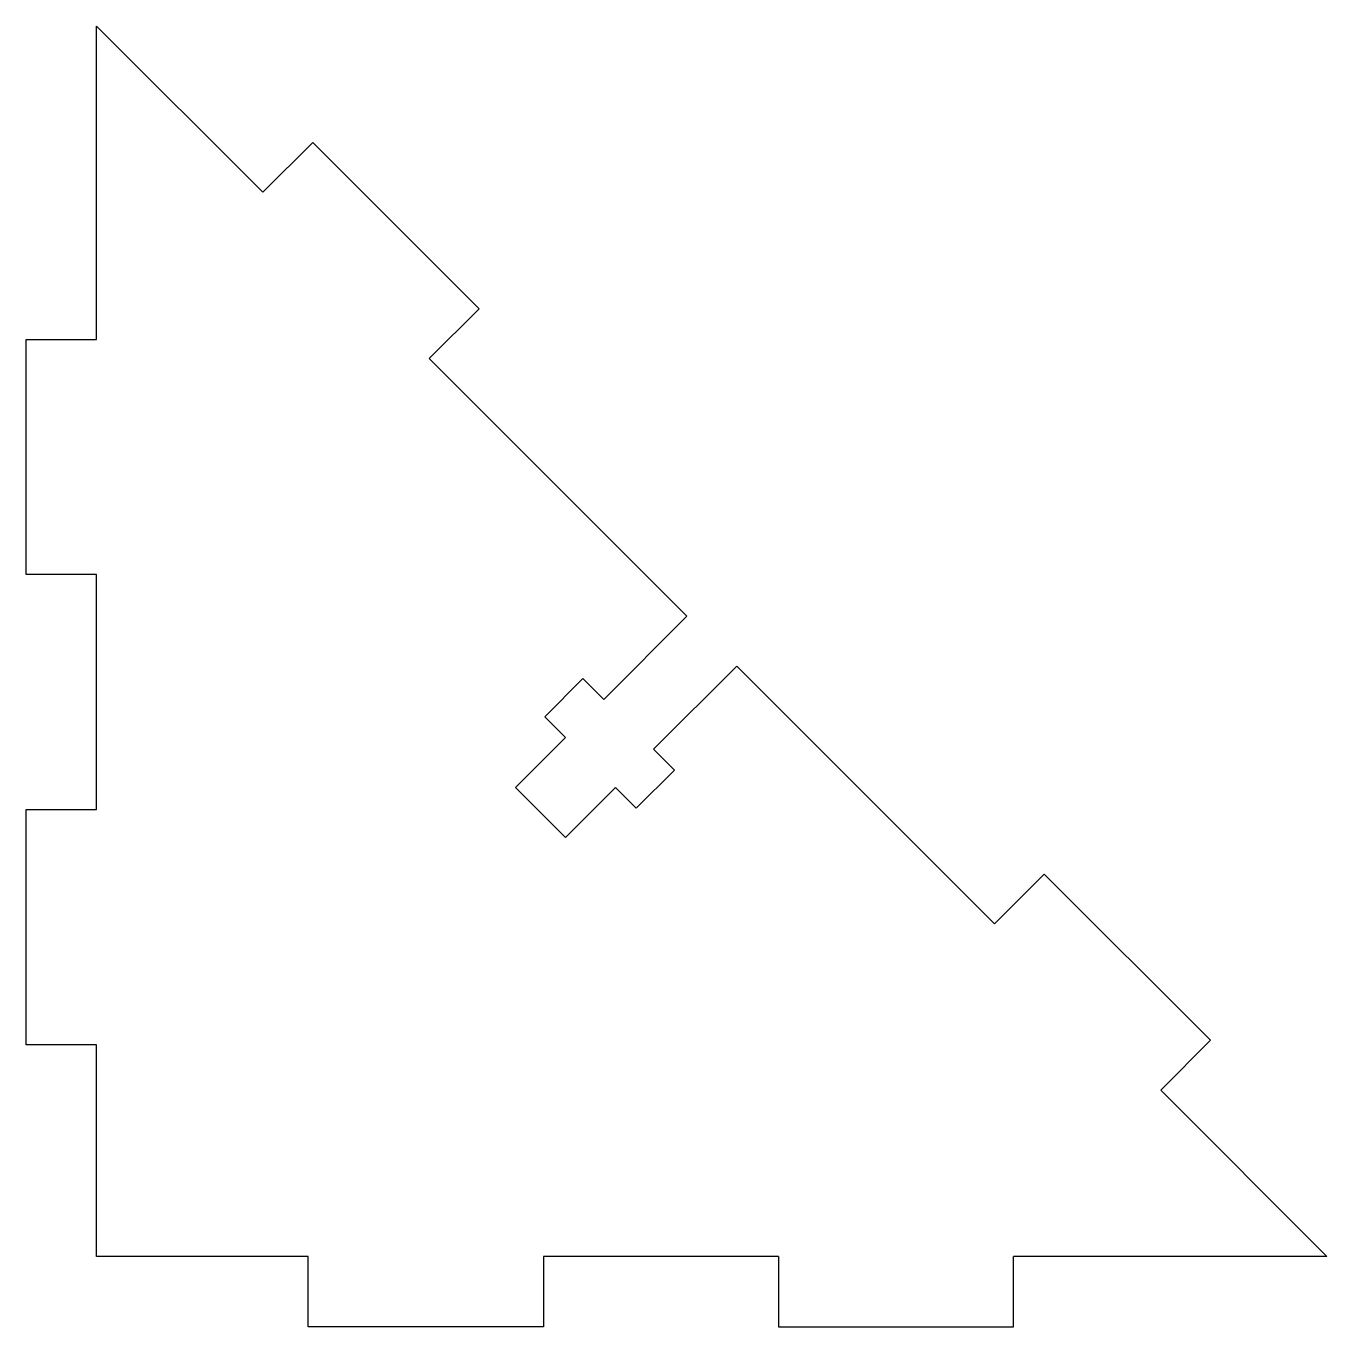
# Model space of a CAD drawing. Extents: x -55.3 to 0, y 11 to 66.3.
import ezdxf

# ---------------------------------------------------------------- set-up
doc = ezdxf.new("R2010")
doc.units = 0
doc.layers.get('0').update_dxf_attribs({"linetype": 'continuous'})

# ---------------------------------------------------------------- blocks, each defined once
blk = doc.blocks.new('PAD013')
at = {"color": 0}
for p, q in [((-52.326, 53), (-52.326, 66.326)), ((-52.326, 66.326), (-45.255, 59.255)), ((-45.255, 59.255), (-43.134, 61.376)), ((-43.134, 61.376), (-36.062, 54.305)), ((-36.062, 54.305), (-38.184, 52.184)), ((-55.326, 43), (-55.326, 53)), ((-55.326, 53), (-52.326, 53)), ((-38.184, 52.184), (-27.224, 41.224)), ((-52.326, 43), (-55.326, 43)), ((-52.326, 33), (-52.326, 43)), ((-27.224, 41.224), (-30.759, 37.688)), ((-28.638, 35.567), (-25.102, 39.102)), ((-25.102, 39.102), (-14.142, 28.142)), ((-31.643, 38.572), (-33.269, 36.946)), ((-30.759, 37.688), (-31.643, 38.572)), ((-33.269, 36.946), (-32.385, 36.062)), ((-32.385, 36.062), (-34.507, 33.94)), ((-27.754, 34.683), (-28.638, 35.567)), ((-29.38, 33.057), (-27.754, 34.683)), ((-34.507, 33.94), (-32.385, 31.819)), ((-32.385, 31.819), (-30.264, 33.94)), ((-30.264, 33.94), (-29.38, 33.057)), ((-55.326, 23), (-55.326, 33)), ((-55.326, 33), (-52.326, 33)), ((-14.142, 28.142), (-12.021, 30.263)), ((-12.021, 30.263), (-4.95, 23.192)), ((-52.326, 23), (-55.326, 23)), ((-52.326, 14), (-52.326, 23)), ((-4.95, 23.192), (-7.071, 21.071)), ((-7.071, 21.071), (0, 14)), ((-43.326, 14), (-52.326, 14)), ((-43.326, 11), (-43.326, 14)), ((-23.326, 14), (-33.326, 14)), ((-33.326, 14), (-33.326, 11)), ((-23.326, 14), (-23.326, 11)), ((0, 14), (-13.326, 14)), ((-13.326, 11), (-13.326, 14)), ((-33.326, 11), (-43.326, 11)), ((-23.326, 11), (-13.326, 11))]:
    blk.add_line(p, q, dxfattribs=at)

msp = doc.modelspace()

# ---------------------------------------------------------------- block references
at = {"color": 0}
msp.add_blockref('PAD013', (0, 0), dxfattribs=at)

doc.saveas('drawing.dxf')
